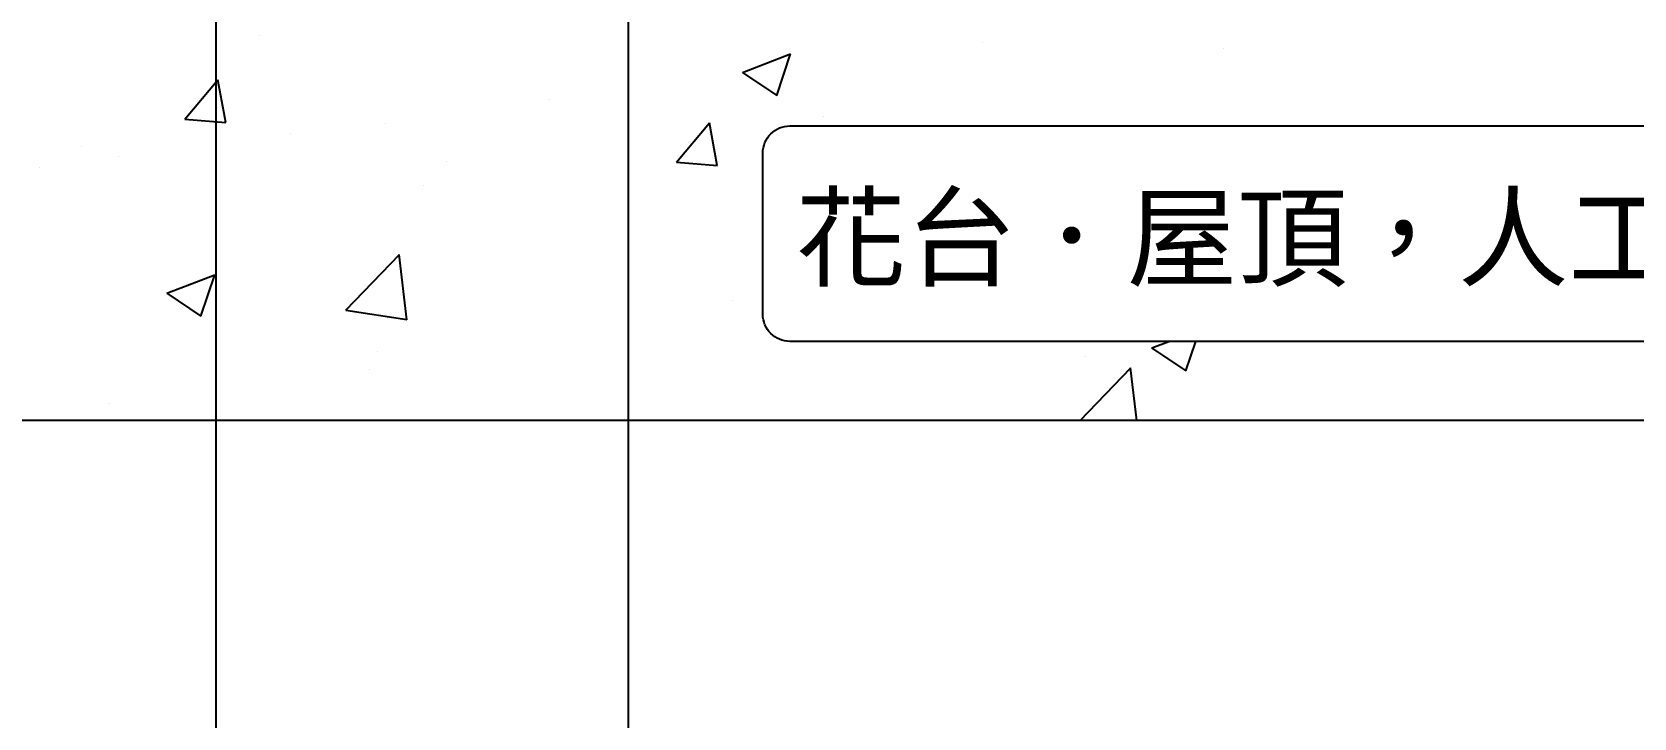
# Model space of a CAD drawing. Header units: millimetres. Extents: x 3083 to 7283, y 1609 to 4579.
# Drawn here: x 3717 to 4311, y 2777 to 3031 of the extents above; entities that cross this region are included whole.
import ezdxf

# ---------------------------------------------------------------- set-up
doc = ezdxf.new("R2010")
doc.units = ezdxf.units.MM
doc.styles.add('微軟正黑體-20', font='Microsoft JhengHei.ttf', dxfattribs={"height": 20})

msp = doc.modelspace()

# ---------------------------------------------------------------- linework, layer by layer
for p, q in [((3784.83, 3079.16, -163.19), (3784.83, 2673.53, -163.19)), ((3937.82, 2744.95, -163.19), (3937.82, 3037.27, -163.19))]:
    msp.add_line(p, q)
at = {"linetype": 'Continuous'}
for p, q in [((3801.12, 3030.29, -163.19), (3801.12, 3030.29, -163.19)), ((3980.15, 3016.49, -163.19), (3997.94, 3023.32, -163.19)), ((3992.78, 3007.96, -163.19), (3997.93, 3023.31, -163.19)), ((4069.04, 3027.45, -163.19), (4069.04, 3027.45, -163.19)), ((4158.24, 3025.37, -163.19), (4158.24, 3025.37, -163.19)), ((3980.15, 3016.48, -163.19), (3992.78, 3007.96, -163.19)), ((3773.42, 2999.16, -163.19), (3785.67, 3013.76, -163.19)), ((3788.56, 2997.83, -163.19), (3785.62, 3013.75, -163.19)), ((3979.65, 3016.39, -163.19), (3979.65, 3016.39, -163.19)), ((3908.62, 3006.33, -163.19), (3908.62, 3006.33, -163.19)), ((3773.42, 2999.16, -163.19), (3788.6, 2997.83, -163.19)), ((4010.11, 2999.94, -163.19), (4010.11, 2999.94, -163.19)), ((3812.42, 2993.67, -163.19), (3812.42, 2993.67, -163.19)), ((3847.73, 2997.34, -163.19), (3847.73, 2997.34, -163.19)), ((3955.61, 2983.22, -163.19), (3967.85, 2997.82, -163.19)), ((3970.74, 2981.89, -163.19), (3967.81, 2997.81, -163.19)), ((3734.94, 2989.1, -163.19), (3734.94, 2989.1, -163.19)), ((3719.43, 2981.08, -163.19), (3719.43, 2981.08, -163.19)), ((3748.84, 2985.29, -163.19), (3748.84, 2985.29, -163.19)), ((3870.53, 2983.38, -163.19), (3870.53, 2983.38, -163.19)), ((3955.61, 2983.22, -163.19), (3970.79, 2981.89, -163.19)), ((3861.98, 2974.52, -163.19), (3861.98, 2974.52, -163.19)), ((3833.12, 2928.23, -163.19), (3852.9, 2948.85, -163.19)), ((3855.7, 2924.73, -163.19), (3852.89, 2948.85, -163.19)), ((3766.73, 2934.57, -163.19), (3784.52, 2941.4, -163.19)), ((3779.36, 2926.04, -163.19), (3784.51, 2941.39, -163.19)), ((3766.73, 2934.56, -163.19), (3779.36, 2926.04, -163.19)), ((3833.11, 2928.24, -163.19), (3855.7, 2924.74, -163.19)), ((3976.56, 2931.83, -163.19), (3976.56, 2931.83, -163.19)), ((4131.77, 2914.23, -163.19), (4138.17, 2916.69, -163.19)), ((4144.39, 2905.7, -163.19), (4148.08, 2916.69, -163.19)), ((3844.64, 2912.79, -163.19), (3844.64, 2912.79, -163.19)), ((4107.12, 2911.06, -163.19), (4107.12, 2911.06, -163.19)), ((4131.76, 2914.22, -163.19), (4144.4, 2905.7, -163.19)), ((3841.8, 2906.15, -163.19), (3841.8, 2906.15, -163.19)), ((4105.29, 2887.33, -163.19), (4123.98, 2906.81, -163.19)), ((4126.23, 2887.33, -163.19), (4123.97, 2906.81, -163.19)), ((3745.61, 2893.48, -163.19), (3745.61, 2893.48, -163.19))]:
    msp.add_line(p, q, dxfattribs=at)
at = {"elevation": -163.19}
msp.add_lwpolyline([(3940.78, 3046.62), (4771.53, 3046.62), (4771.53, 3405.33), (4878.28, 3405.33), (4878.28, 3033.57), (4982.44, 3033.57), (4982.44, 3093.29), (5051.89, 3093.29), (5051.89, 2887.33), (3419.15, 2887.33), (3419.15, 3025.97), (3590.85, 3025.97)], dxfattribs=at)
msp.add_lwpolyline([(3997.64, 2996.61), (4473.39, 2996.61, -0.414214), (4483.39, 2986.61), (4483.39, 2926.69, -0.414214), (4473.39, 2916.69), (3997.64, 2916.69, -0.414214), (3987.64, 2926.69), (3987.64, 2986.61, -0.414214)], format="xyb", close=True, dxfattribs=at)

# ---------------------------------------------------------------- texts
at = {"style": '微軟正黑體-20'}
msp.add_text('花台．屋頂，人工地盤排水', height=30, dxfattribs=at).set_placement((3999.8, 2940.19, -163.19))

doc.saveas('drawing.dxf')
